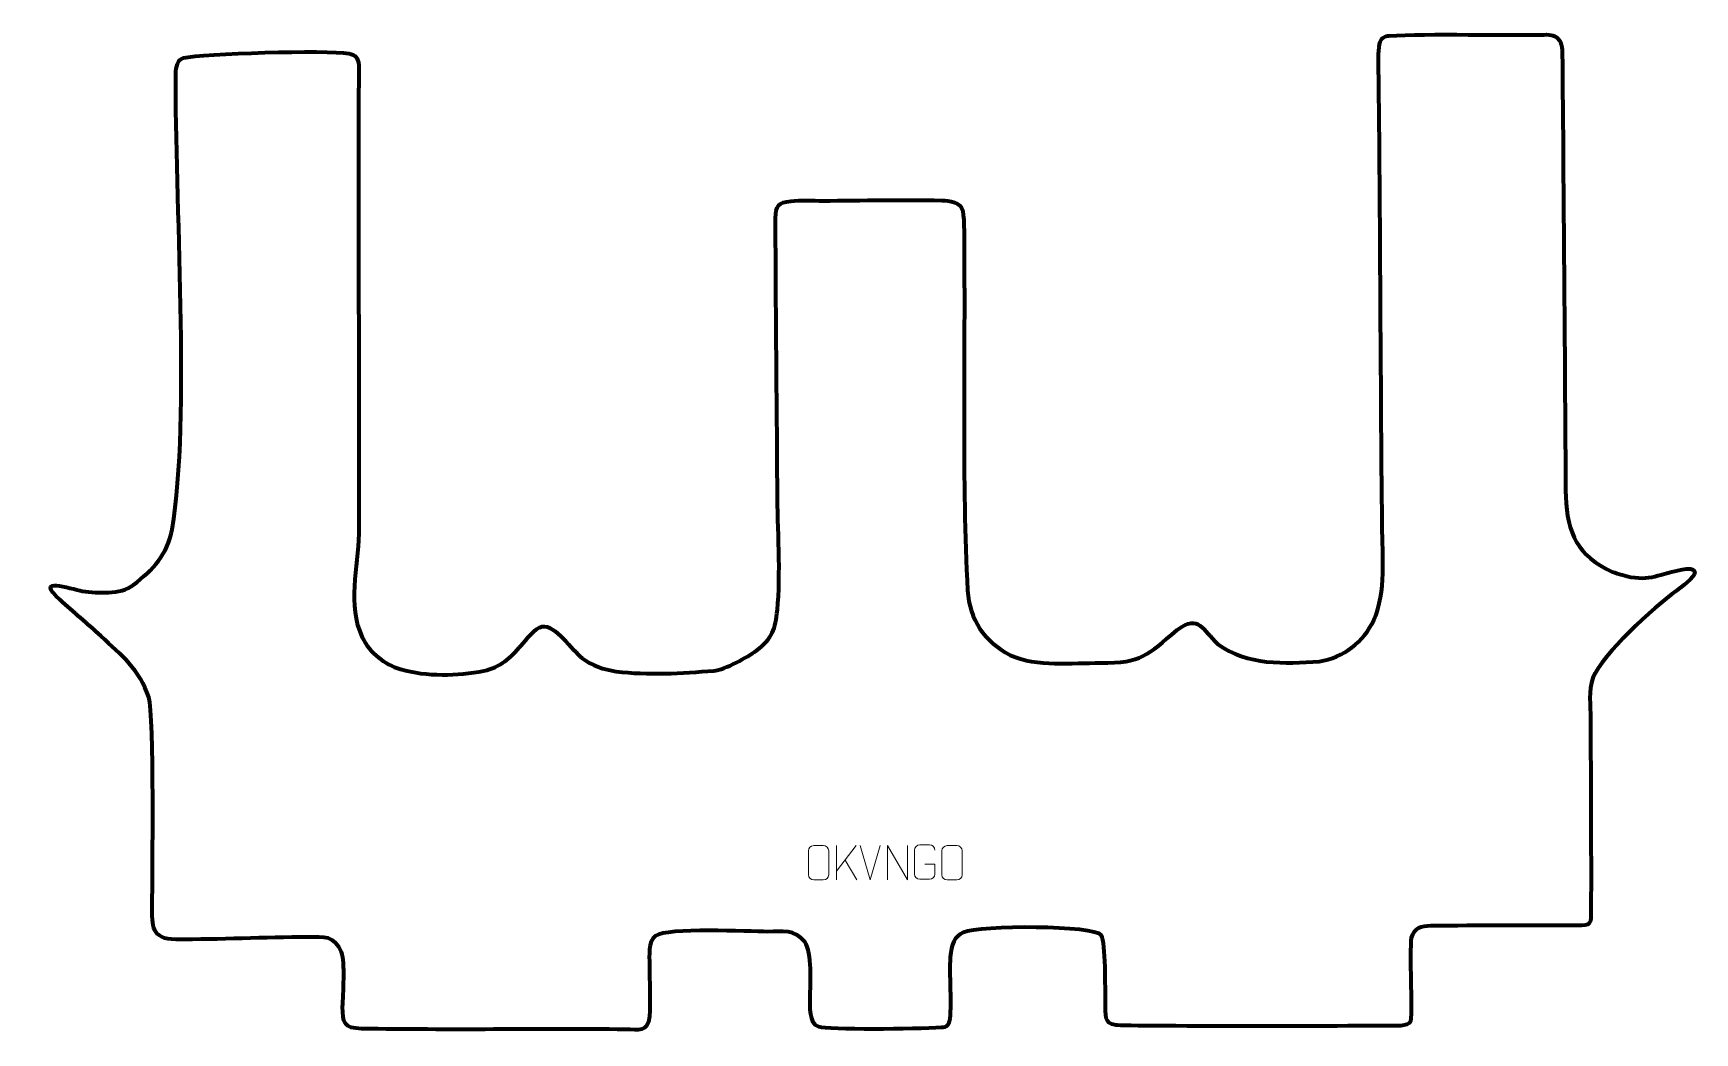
# Model space of a CAD drawing. Header units: millimetres. Extents: x 1186 to 2393, y -6 to 721.
import ezdxf

# ---------------------------------------------------------------- set-up
doc = ezdxf.new("R2010")
doc.units = ezdxf.units.MM
doc.header["$MEASUREMENT"] = 0
doc.layers.add('layer 2', color=7, linetype='Continuous')

msp = doc.modelspace()

# ---------------------------------------------------------------- linework, layer by layer
at = {"layer": 'layer 2', "color": 242, "lineweight": 158}
msp.add_open_spline([(2179.7862, -0.5671), (2183.1033, -0.203), (2185.9273, 0.7005), (2186.752, 2.7407), (2186.752, 2.7407), (2187.9514, 5.7079), (2186.9912, 29.7556), (2186.9138, 34.9649), (2186.9138, 34.9649), (2186.8798, 39.9339), (2186.447, 59.3513), (2187.3258, 63.3512), (2187.3258, 63.3512), (2189.3889, 70.4677), (2194.6735, 71.9435), (2201.3616, 71.997), (2201.3616, 71.997), (2236.3858, 72.2773), (2272.0436, 72.626), (2307.0522, 72.2199), (2307.0522, 72.2199), (2318.8486, 72.0832), (2317.8628, 73.5728), (2317.894, 84.0331), (2317.894, 84.0331), (2318.0324, 130.2573), (2317.7863, 176.3653), (2317.5396, 222.5841), (2317.5396, 222.5841), (2317.4409, 232.0339), (2316.1315, 243.0446), (2319.2806, 252.0603), (2319.2806, 252.0603), (2326.4046, 269.7941), (2362.8413, 302.7861), (2380.1291, 315.5731), (2380.1291, 315.5731), (2383.1589, 317.8214), (2393.3406, 325.0638), (2393.3366, 329.0829), (2393.3366, 329.0829), (2392.1868, 332.8404), (2385.7071, 331.3407), (2382.8993, 330.7537), (2382.8993, 330.7537), (2365.1933, 327.052), (2359.0661, 321.6482), (2340.5379, 327.041), (2340.5379, 327.041), (2338.1252, 327.7432), (2335.7521, 328.5234), (2333.3696, 329.32), (2333.3696, 329.32), (2308.2356, 340.6839), (2300.7319, 357.2772), (2299.54, 383.6777), (2299.54, 383.6777), (2299.54, 383.6777), (2297.2608, 705.4203), (2296.9894, 708.3549), (2296.9894, 708.3549), (2296.718, 711.2895), (2296.1011, 713.9039), (2294.8297, 715.6375), (2294.8297, 715.6375), (2293.6593, 717.2334), (2292.2699, 718.31), (2290.256, 718.9223), (2290.256, 718.9223), (2288.5892, 719.4292), (2286.4943, 719.6183), (2283.7415, 719.5212), (2283.7415, 719.5212), (2260.1334, 718.6878), (2197.9528, 720.562), (2171.3646, 718.7222), (2171.3646, 718.7222), (2167.9753, 718.4877), (2165.871, 717.3405), (2164.6912, 714.2533), (2164.6912, 714.2533), (2163.3424, 710.7238), (2163.519, 700.1343), (2163.5707, 695.7218), (2163.5707, 695.7218), (2164.8728, 584.7615), (2165.0083, 473.7675), (2166.1644, 362.7981), (2166.1644, 362.7981), (2166.3968, 340.7845), (2169.0484, 314.8172), (2160.2043, 294.3222), (2160.2043, 294.3222), (2152.6559, 278.2009), (2138.2045, 266.8594), (2120.4269, 264.2299), (2120.4269, 264.2299), (2095.2014, 262.4022), (2068.1852, 261.2125), (2046.7151, 276.8007), (2046.7151, 276.8007), (2035.1218, 287.2757), (2033.5485, 298.8664), (2017.1203, 287.0502), (2017.1203, 287.0502), (1995.4313, 268.7028), (1991.4762, 263.0868), (1961.5639, 263.0383), (1961.5639, 263.0383), (1940.412, 263.2689), (1915.4313, 259.9593), (1895.857, 268.7056), (1895.857, 268.7056), (1876.6691, 278.7372), (1866.5036, 294.2896), (1864.8541, 315.7817), (1864.8541, 315.7817), (1860.5742, 394.1811), (1863.1441, 482.8538), (1862.3452, 561.5667), (1862.3452, 561.5667), (1862.2667, 569.2942), (1862.6049, 584.5289), (1861.333, 591.4684), (1861.333, 591.4684), (1860.1245, 598.062), (1851.53, 598.9339), (1846.0445, 599.0679), (1846.0445, 599.0679), (1817.5198, 599.7653), (1788.2879, 599.0082), (1759.693, 598.8797), (1759.693, 598.8797), (1752.5091, 598.8511), (1743.2547, 599.3302), (1736.3769, 598.6164), (1736.3769, 598.6164), (1727.1167, 597.6552), (1725.2978, 594.9795), (1725.3182, 586.2777), (1725.3182, 586.2777), (1725.4731, 520.2302), (1726.2797, 454.1871), (1726.6503, 388.1409), (1726.6503, 388.1409), (1726.8114, 361.5246), (1729.2139, 327.2943), (1726.6156, 301.598), (1726.6156, 301.598), (1725.2037, 287.6341), (1723.0044, 280.8677), (1711.5264, 272.1931), (1711.5264, 272.1931), (1704.8552, 267.1514), (1688.6311, 258.0953), (1680.3575, 257.4284), (1680.3575, 257.4284), (1657.471, 255.5832), (1632.3501, 254.025), (1609.5849, 256.9368), (1609.5849, 256.9368), (1600.2634, 258.3767), (1592.2193, 260.8644), (1584.7008, 266.6386), (1584.7008, 266.6386), (1577.1376, 272.4472), (1565.3369, 291.0372), (1555.5811, 289.5019), (1555.5811, 289.5019), (1550.9034, 288.7658), (1543.5734, 279.4118), (1540.5181, 275.8327), (1540.5181, 275.8327), (1532.8428, 266.8412), (1525.1739, 260.0143), (1513.2126, 257.355), (1513.2126, 257.355), (1494.1778, 253.4604), (1471.6211, 253.1824), (1452.8525, 258.4763), (1452.8525, 258.4763), (1441.0071, 261.9845), (1430.3775, 270.3983), (1424.9935, 281.557), (1424.9935, 281.557), (1413.4649, 305.4505), (1422.1347, 332.0786), (1422.4345, 357.0744), (1422.4345, 357.0744), (1422.6079, 466.6905), (1422.0094, 576.3442), (1422.3517, 685.9469), (1422.3517, 685.9469), (1422.3666, 690.6923), (1423.4062, 699.1243), (1420.7115, 702.9113), (1420.7115, 702.9113), (1419.4942, 704.6218), (1417.4647, 705.4558), (1415.2096, 705.8397), (1415.2096, 705.8397), (1399.305, 708.5473), (1308.5978, 705.9115), (1295.1092, 702.6711), (1295.1092, 702.6711), (1290.5706, 701.5807), (1289.5642, 696.3041), (1289.507, 690.9446), (1289.507, 690.9446), (1288.5587, 602.2708), (1300.509, 440.4195), (1286.7476, 360.1266), (1286.7476, 360.1266), (1283.2844, 341.8191), (1273.0404, 330.7954), (1258.6339, 319.7671), (1258.6339, 319.7671), (1248.9168, 312.5381), (1232.9161, 313.8051), (1221.5039, 315.3222), (1221.5039, 315.3222), (1212.5835, 316.8347), (1185.8216, 326.5371), (1205.297, 308.9134), (1205.297, 308.9134), (1215.1181, 300.0261), (1225.281, 291.5481), (1235.0767, 282.5569), (1235.0767, 282.5569), (1250.0045, 268.958), (1263.2741, 257.9937), (1269.7727, 238.152), (1269.7727, 238.152), (1274.0501, 224.7024), (1272.3863, 108.0685), (1272.3062, 86.832), (1272.3062, 86.832), (1272.2498, 71.9155), (1271.6223, 62.2978), (1289.4568, 62.2014), (1289.4568, 62.2014), (1321.5688, 62.028), (1353.7501, 63.8346), (1385.8325, 63.9149), (1385.8325, 63.9149), (1397.2028, 63.9434), (1404.8827, 65.1216), (1409.8346, 52.8918), (1409.8346, 52.8918), (1412.8425, 45.4632), (1410.9321, 22.4053), (1410.6857, 13.345), (1410.6857, 13.345), (1410.619, 1.6842), (1411.7022, -2.4458), (1424.4069, -2.6585), (1424.4069, -2.6585), (1488.2688, -3.7281), (1552.3737, -2.6363), (1616.2897, -3.19), (1616.2897, -3.19), (1625.7267, -3.2791), (1632.614, -5.6082), (1633.5753, 6.1249), (1633.5753, 6.1249), (1634.5325, 17.8097), (1633.6625, 31.9877), (1633.6792, 43.9594), (1633.6792, 43.9594), (1633.6747, 50.0761), (1632.4257, 60.8685), (1638.0457, 64.867), (1638.0457, 64.867), (1646.3288, 70.7602), (1705.79, 67.9953), (1719.5322, 67.8118), (1719.5322, 67.8118), (1730.3593, 67.7141), (1739.2243, 69.8919), (1746.5149, 60.3396), (1746.5149, 60.3396), (1752.033, 52.6526), (1750.5233, 29.8479), (1750.4742, 20.0612), (1750.4742, 20.0612), (1750.4892, 13.7344), (1749.5321, 1.2148), (1756.7843, -1.3943), (1756.7843, -1.3943), (1763.1942, -3.7005), (1827.0666, -2.9661), (1845.6892, -1.8992), (1845.6892, -1.8992), (1849.7836, -1.6648), (1851.6926, -0.5128), (1852.1546, 7.1211), (1852.1546, 7.1211), (1852.9848, 20.8358), (1851.5239, 35.2178), (1852.1861, 49.2604), (1852.1861, 49.2604), (1853.0366, 58.6251), (1855.5007, 64.4818), (1861.708, 67.2605), (1861.708, 67.2605), (1873.6009, 72.5845), (1957.3975, 72.5135), (1962.1722, 65.0896), (1962.1722, 65.0896), (1965.3337, 60.1741), (1964.9267, 25.3751), (1965.0307, 17.2993), (1965.0307, 17.2993), (1965.1724, 6.3199), (1963.9966, 1.3379), (1972.5094, -0.0012), (1972.5094, -0.0012), (1981.0222, -1.3403), (2179.7862, -0.5671), (2179.7862, -0.5671)], degree=3, knots=[0, 0, 0, 0, 0.012345679, 0.012345679, 0.012345679, 0.012345679, 0.024691358, 0.024691358, 0.024691358, 0.024691358, 0.037037037, 0.037037037, 0.037037037, 0.037037037, 0.049382716, 0.049382716, 0.049382716, 0.049382716, 0.061728395, 0.061728395, 0.061728395, 0.061728395, 0.074074074, 0.074074074, 0.074074074, 0.074074074, 0.086419753, 0.086419753, 0.086419753, 0.086419753, 0.098765432, 0.098765432, 0.098765432, 0.098765432, 0.111111111, 0.111111111, 0.111111111, 0.111111111, 0.12345679, 0.12345679, 0.12345679, 0.12345679, 0.135802469, 0.135802469, 0.135802469, 0.135802469, 0.148148148, 0.148148148, 0.148148148, 0.148148148, 0.160493827, 0.160493827, 0.160493827, 0.160493827, 0.172839506, 0.172839506, 0.172839506, 0.172839506, 0.185185185, 0.185185185, 0.185185185, 0.185185185, 0.197530864, 0.197530864, 0.197530864, 0.197530864, 0.209876543, 0.209876543, 0.209876543, 0.209876543, 0.222222222, 0.222222222, 0.222222222, 0.222222222, 0.234567901, 0.234567901, 0.234567901, 0.234567901, 0.24691358, 0.24691358, 0.24691358, 0.24691358, 0.259259259, 0.259259259, 0.259259259, 0.259259259, 0.271604938, 0.271604938, 0.271604938, 0.271604938, 0.283950617, 0.283950617, 0.283950617, 0.283950617, 0.296296296, 0.296296296, 0.296296296, 0.296296296, 0.308641975, 0.308641975, 0.308641975, 0.308641975, 0.320987654, 0.320987654, 0.320987654, 0.320987654, 0.333333333, 0.333333333, 0.333333333, 0.333333333, 0.345679012, 0.345679012, 0.345679012, 0.345679012, 0.358024691, 0.358024691, 0.358024691, 0.358024691, 0.37037037, 0.37037037, 0.37037037, 0.37037037, 0.382716049, 0.382716049, 0.382716049, 0.382716049, 0.395061728, 0.395061728, 0.395061728, 0.395061728, 0.407407407, 0.407407407, 0.407407407, 0.407407407, 0.419753086, 0.419753086, 0.419753086, 0.419753086, 0.432098765, 0.432098765, 0.432098765, 0.432098765, 0.444444444, 0.444444444, 0.444444444, 0.444444444, 0.456790123, 0.456790123, 0.456790123, 0.456790123, 0.469135802, 0.469135802, 0.469135802, 0.469135802, 0.481481481, 0.481481481, 0.481481481, 0.481481481, 0.49382716, 0.49382716, 0.49382716, 0.49382716, 0.50617284, 0.50617284, 0.50617284, 0.50617284, 0.518518519, 0.518518519, 0.518518519, 0.518518519, 0.530864198, 0.530864198, 0.530864198, 0.530864198, 0.543209877, 0.543209877, 0.543209877, 0.543209877, 0.555555556, 0.555555556, 0.555555556, 0.555555556, 0.567901235, 0.567901235, 0.567901235, 0.567901235, 0.580246914, 0.580246914, 0.580246914, 0.580246914, 0.592592593, 0.592592593, 0.592592593, 0.592592593, 0.604938272, 0.604938272, 0.604938272, 0.604938272, 0.617283951, 0.617283951, 0.617283951, 0.617283951, 0.62962963, 0.62962963, 0.62962963, 0.62962963, 0.641975309, 0.641975309, 0.641975309, 0.641975309, 0.654320988, 0.654320988, 0.654320988, 0.654320988, 0.666666667, 0.666666667, 0.666666667, 0.666666667, 0.679012346, 0.679012346, 0.679012346, 0.679012346, 0.691358025, 0.691358025, 0.691358025, 0.691358025, 0.703703704, 0.703703704, 0.703703704, 0.703703704, 0.716049383, 0.716049383, 0.716049383, 0.716049383, 0.728395062, 0.728395062, 0.728395062, 0.728395062, 0.740740741, 0.740740741, 0.740740741, 0.740740741, 0.75308642, 0.75308642, 0.75308642, 0.75308642, 0.765432099, 0.765432099, 0.765432099, 0.765432099, 0.777777778, 0.777777778, 0.777777778, 0.777777778, 0.790123457, 0.790123457, 0.790123457, 0.790123457, 0.802469136, 0.802469136, 0.802469136, 0.802469136, 0.814814815, 0.814814815, 0.814814815, 0.814814815, 0.827160494, 0.827160494, 0.827160494, 0.827160494, 0.839506173, 0.839506173, 0.839506173, 0.839506173, 0.851851852, 0.851851852, 0.851851852, 0.851851852, 0.864197531, 0.864197531, 0.864197531, 0.864197531, 0.87654321, 0.87654321, 0.87654321, 0.87654321, 0.888888889, 0.888888889, 0.888888889, 0.888888889, 0.901234568, 0.901234568, 0.901234568, 0.901234568, 0.913580247, 0.913580247, 0.913580247, 0.913580247, 0.925925926, 0.925925926, 0.925925926, 0.925925926, 0.938271605, 0.938271605, 0.938271605, 0.938271605, 0.950617284, 0.950617284, 0.950617284, 0.950617284, 0.962962963, 0.962962963, 0.962962963, 0.962962963, 0.975308642, 0.975308642, 0.975308642, 0.975308642, 1, 1, 1, 1], dxfattribs=at)
at = {"layer": 'layer 2', "color": 250, "lineweight": 9}
for points, knots in [([(1753.035, 130.34), (1755.3607, 130.34), (1757.6868, 130.34), (1760.0129, 130.34), (1760.0129, 130.34), (1761.9595, 130.3756), (1763.9509, 128.884), (1763.9776, 126.4464), (1763.9776, 126.4464), (1763.9772, 120.6995), (1763.9772, 114.9522), (1763.9776, 109.2045), (1763.9776, 109.2045), (1763.8378, 106.8811), (1762.1606, 105.4015), (1760.0129, 105.3907), (1760.0129, 105.3907), (1757.681, 105.3911), (1755.3491, 105.3911), (1753.0176, 105.3907), (1753.0176, 105.3907), (1751.0926, 105.2853), (1749.1205, 107.1698), (1749.1317, 109.1871), (1749.1317, 109.1871), (1749.132, 114.9572), (1749.132, 120.7269), (1749.1317, 126.4962), (1749.1317, 126.4962), (1749.1359, 128.6343), (1750.8826, 130.3535), (1753.035, 130.34)], [0, 0, 0, 0, 0.111111111, 0.111111111, 0.111111111, 0.111111111, 0.222222222, 0.222222222, 0.222222222, 0.222222222, 0.333333333, 0.333333333, 0.333333333, 0.333333333, 0.444444444, 0.444444444, 0.444444444, 0.444444444, 0.555555556, 0.555555556, 0.555555556, 0.555555556, 0.666666667, 0.666666667, 0.666666667, 0.666666667, 0.777777778, 0.777777778, 0.777777778, 0.777777778, 1, 1, 1, 1]), ([(1806.5837, 105.4159), (1806.5837, 105.4159), (1806.5837, 130.3694), (1806.5837, 130.3694), (1806.5837, 130.3694), (1806.5837, 130.3694), (1821.2385, 105.4159), (1821.2385, 105.4159), (1821.2385, 105.4159), (1821.2385, 105.4159), (1821.2385, 130.3694), (1821.2385, 130.3694)], [0, 0, 0, 0, 0.25, 0.25, 0.25, 0.25, 0.5, 0.5, 0.5, 0.5, 1, 1, 1, 1]), ([(1833.9111, 116.8926), (1833.9111, 116.8926), (1841.0792, 116.8926), (1841.0792, 116.8926), (1841.0792, 116.8926), (1841.0792, 116.8926), (1841.0792, 109.7245), (1841.0792, 109.7245), (1841.0792, 109.7245), (1840.9395, 107.4011), (1839.2623, 105.9215), (1837.1145, 105.9107), (1837.1145, 105.9107), (1834.7827, 105.9111), (1832.4507, 105.9111), (1830.1192, 105.9107), (1830.1192, 105.9107), (1828.1943, 105.8053), (1826.2221, 107.6898), (1826.2333, 109.7071), (1826.2333, 109.7071), (1826.2337, 115.4772), (1826.2337, 121.2469), (1826.2333, 127.0162), (1826.2333, 127.0162), (1826.2375, 129.1543), (1827.9843, 130.8735), (1830.1366, 130.8601), (1830.1366, 130.8601), (1832.4623, 130.8601), (1834.7884, 130.8601), (1837.1145, 130.8601), (1837.1145, 130.8601), (1839.0612, 130.8955), (1841.0526, 129.404), (1841.0792, 126.9663)], [0, 0, 0, 0, 0.1, 0.1, 0.1, 0.1, 0.2, 0.2, 0.2, 0.2, 0.3, 0.3, 0.3, 0.3, 0.4, 0.4, 0.4, 0.4, 0.5, 0.5, 0.5, 0.5, 0.6, 0.6, 0.6, 0.6, 0.7, 0.7, 0.7, 0.7, 0.8, 0.8, 0.8, 0.8, 1, 1, 1, 1]), ([(1850.035, 130.34), (1852.3607, 130.34), (1854.6868, 130.34), (1857.0129, 130.34), (1857.0129, 130.34), (1858.9595, 130.3756), (1860.9509, 128.884), (1860.9776, 126.4464), (1860.9776, 126.4464), (1860.9772, 120.6995), (1860.9772, 114.9522), (1860.9776, 109.2045), (1860.9776, 109.2045), (1860.8378, 106.8811), (1859.1606, 105.4015), (1857.0129, 105.3907), (1857.0129, 105.3907), (1854.681, 105.3911), (1852.3491, 105.3911), (1850.0176, 105.3907), (1850.0176, 105.3907), (1848.0926, 105.2853), (1846.1205, 107.1698), (1846.1317, 109.1871), (1846.1317, 109.1871), (1846.132, 114.9572), (1846.132, 120.7269), (1846.1317, 126.4962), (1846.1317, 126.4962), (1846.1359, 128.6343), (1847.8826, 130.3535), (1850.035, 130.34)], [0, 0, 0, 0, 0.111111111, 0.111111111, 0.111111111, 0.111111111, 0.222222222, 0.222222222, 0.222222222, 0.222222222, 0.333333333, 0.333333333, 0.333333333, 0.333333333, 0.444444444, 0.444444444, 0.444444444, 0.444444444, 0.555555556, 0.555555556, 0.555555556, 0.555555556, 0.666666667, 0.666666667, 0.666666667, 0.666666667, 0.777777778, 0.777777778, 0.777777778, 0.777777778, 1, 1, 1, 1])]:
    msp.add_open_spline(points, degree=3, knots=knots, dxfattribs=at)
for points in [[(1769.5603, 130.3694), (1769.5603, 130.3694), (1769.5603, 105.4158), (1769.5603, 105.4158)], [(1783.9365, 130.3694), (1783.9365, 130.3694), (1769.5603, 111.7297), (1769.5603, 111.7297)], [(1794.1131, 105.387), (1794.1131, 105.387), (1786.7913, 130.3406), (1786.7913, 130.3406)], [(1801.435, 130.3406), (1801.435, 130.3406), (1794.1132, 105.387), (1794.1132, 105.387)], [(1784.2618, 105.5116), (1784.2618, 105.5116), (1775.7913, 119.8252), (1775.7913, 119.8252)]]:
    msp.add_open_spline(points, degree=3, dxfattribs=at)

doc.saveas('drawing.dxf')
